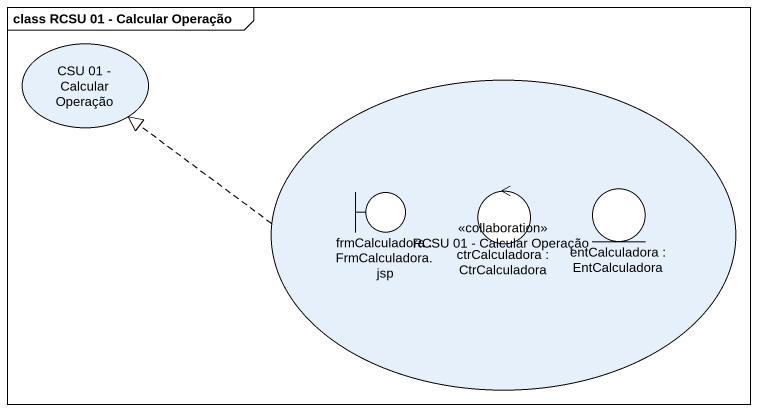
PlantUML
@startuml
mainframe class RCSU 01 - Calcular Operação
usecase "CSU 01 - Calcular Operação" as CSU_01_Calcular_Operação
usecase "RCSU 01 - Calcular Operação" as RCSU_01_Calcular_Operação <<collaboration>>
boundary "frmCalculadora : FrmCalculadora.jsp" as frmCalculadora
control "ctrCalculadora : CtrCalculadora" as ctrCalculadora
entity "entCalculadora : EntCalculadora" as entCalculadora
RCSU_01_Calcular_Operação .left.|> CSU_01_Calcular_Operação
frmCalculadora -right- ctrCalculadora
ctrCalculadora -right- entCalculadora
@enduml
